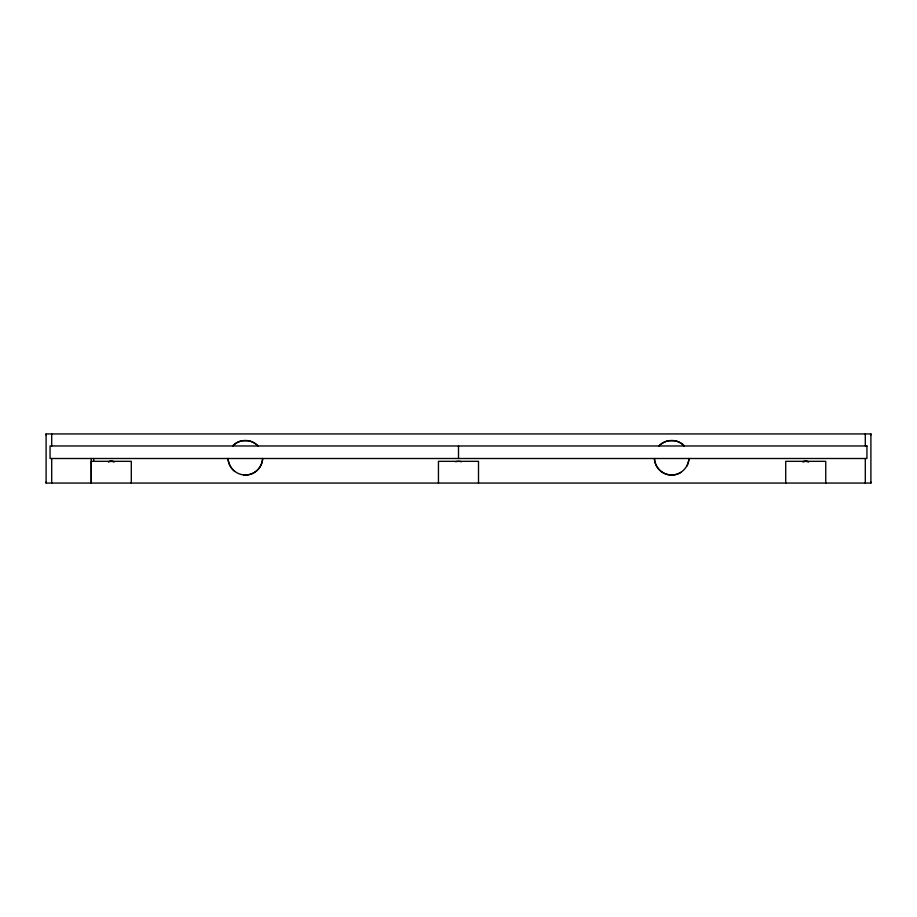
<?xml version="1.0" encoding="UTF-8"?>
<svg xmlns="http://www.w3.org/2000/svg" width="917" height="917" viewBox="0 0 917 917"><rect width="100%" height="100%" fill="white"/><g stroke="black" fill="none" stroke-linecap="round" stroke-linejoin="round"><path stroke-width="1.38" d="M45.999 482.399L46.354 481.803M871.001 434.624L870.646 435.197M659.438 445.536L659.025 445.971A17.297 17.297 0 0 1 684.323 445.971L683.933 445.57M46.045 433.936L870.955 433.936M46.045 483.064L870.955 483.064M870.646 481.826L871.012 482.422M46.354 435.174L45.999 434.601M870.898 433.936L870.898 483.064M865.304 433.936L865.304 445.971M865.304 458.5L865.304 483.064M825.747 483.064L825.747 461.331L785.709 461.331L785.709 483.064M478.502 483.064L478.502 461.331L438.452 461.331L438.452 483.064M458.5 445.971L458.5 458.5M131.291 483.064L131.291 461.331L91.253 461.331L91.253 483.064L91.207 458.5M93.683 458.5L93.683 461.228M51.696 433.936L51.696 445.971M51.696 458.5L51.696 483.064M46.102 433.936L46.102 483.064M108.332 461.744A10.683 10.683 0 0 1 114.212 461.744M455.566 461.744A10.683 10.683 0 0 1 461.434 461.744M802.788 461.744A10.683 10.683 0 0 1 808.668 461.744M802.96 461.709A11.646 11.004 -89.4 0 1 808.485 461.732M108.515 461.721A11.646 11.038 89.4 0 1 114.052 461.721M262.606 458.5A17.297 17.297 0 0 1 243.819 475.006M234.718 471.43A17.297 17.297 0 0 1 228.046 458.5M262.709 458.511A17.687 17.4 -90 0 1 245.355 475.006A17.687 17.4 -90 0 1 228.001 458.5M686.764 466.214A17.297 17.297 0 0 0 688.954 458.5A17.687 17.274 90 0 1 671.645 475.006A17.687 17.274 90 0 1 654.406 458.5A17.297 17.297 0 0 0 680.872 472.415M659.426 445.524A17.755 17.423 -88.1 0 1 668.413 440.779L674.935 440.779A17.859 17.492 -85.4 0 1 683.91 445.524M232.7 445.949L232.677 445.971A17.297 17.297 0 0 1 257.975 445.971L257.666 445.651A17.755 17.4 85.4 0 0 248.587 440.79L242.065 440.779A17.859 17.48 88.2 0 0 233.101 445.547L232.758 445.891M866.932 445.971L50.068 445.971L50.068 458.5L866.932 458.5L866.932 445.971"/></g></svg>
